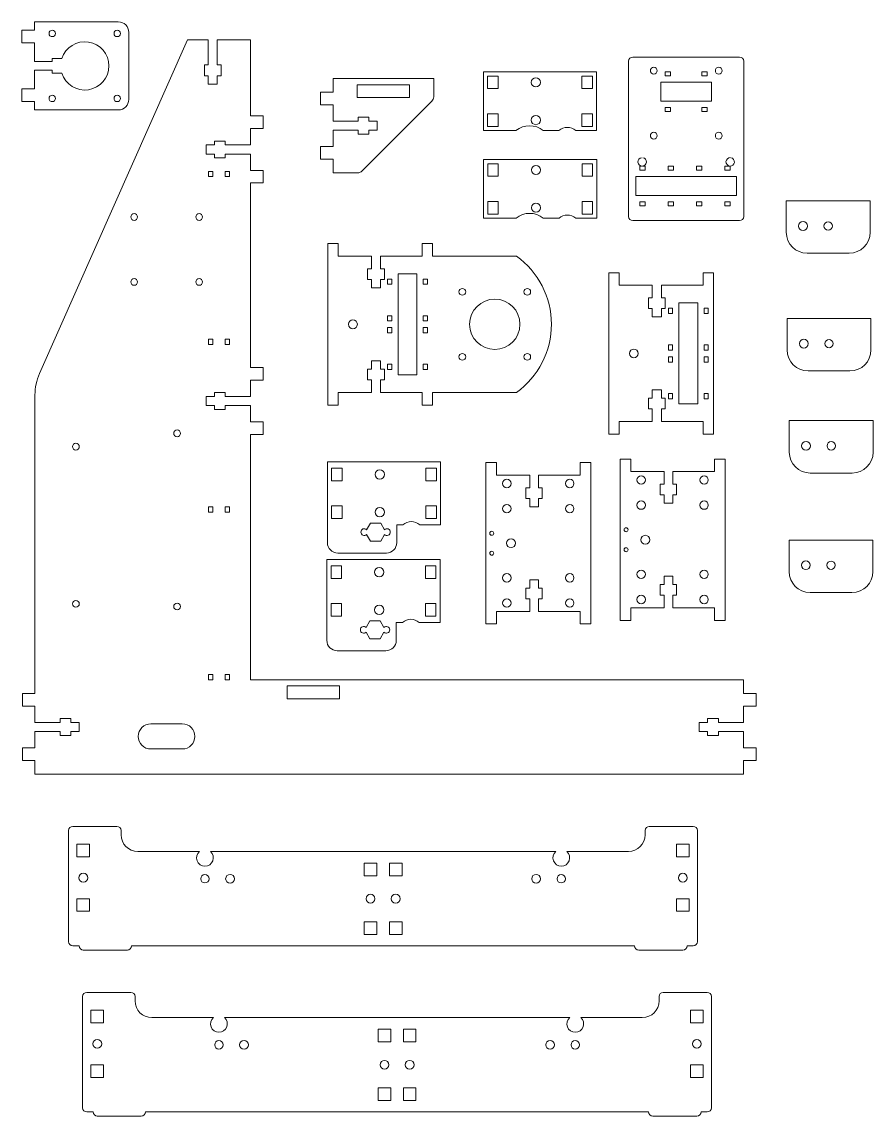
# Model space of a CAD drawing. Header units: millimetres. Extents: x -296 to 113, y -708 to 658.
# Drawn here: x -293 to 113, y -708 to -186 of the extents above; entities that cross this region are included whole.
import ezdxf

# ---------------------------------------------------------------- set-up
doc = ezdxf.new("R2010")
doc.units = ezdxf.units.MM

msp = doc.modelspace()

# ---------------------------------------------------------------- linework, layer by layer
at = {"color": 7, "linetype": 'Continuous', "lineweight": 15}
for p, q in [((-246.95, -185.63), (-286.95, -185.63)), ((-286.95, -185.63), (-286.95, -189.63)), ((-292.95, -195.63), (-292.95, -189.63)), ((-292.95, -189.63), (-286.95, -189.63)), ((-241.95, -222.63), (-241.95, -190.63)), ((-292.95, -195.63), (-286.95, -195.63)), ((-286.95, -195.63), (-286.95, -204.53)), ((-213.91, -194.19), (-284.56, -353.39)), ((-204.01, -194.19), (-213.91, -194.19)), ((-204.01, -194.19), (-204.01, -206.19)), ((-183.91, -194.19), (-199.81, -194.19)), ((-199.81, -206.19), (-199.81, -194.19)), ((-183.91, -194.19), (-183.91, -230.45)), ((-273.9, -203.13), (-278.45, -203.13)), ((-278.45, -203.13), (-278.45, -204.53)), ((49.46, -202.41), (-1.54, -202.41)), ((-278.45, -204.53), (-286.95, -204.53)), ((-278.45, -208.73), (-286.95, -208.73)), ((-286.95, -208.73), (-286.95, -217.63)), ((-278.45, -208.73), (-278.45, -210.13)), ((-205.91, -206.19), (-205.91, -211.29)), ((-204.01, -206.19), (-205.91, -206.19)), ((-197.91, -206.19), (-199.81, -206.19)), ((-197.91, -211.29), (-197.91, -206.19)), ((-3.54, -204.41), (-3.54, -278.41)), ((51.46, -278.41), (51.46, -204.41)), ((-273.9, -210.13), (-278.45, -210.13)), ((-205.91, -211.29), (-204.01, -211.29)), ((-204.01, -211.29), (-204.01, -215.29)), ((-199.81, -215.29), (-199.81, -211.29)), ((-199.81, -211.29), (-197.91, -211.29)), ((-144.49, -212.62), (-144.49, -219.12)), ((-96.49, -212.62), (-144.49, -212.62)), ((-96.49, -221.38), (-96.49, -212.62)), ((-18.77, -209.47), (-72.77, -209.47)), ((-72.77, -209.47), (-72.77, -237.47)), ((-70.77, -211.47), (-70.77, -217.47)), ((-65.77, -211.47), (-70.77, -211.47)), ((-65.77, -217.47), (-65.77, -211.47)), ((-25.77, -211.47), (-25.77, -217.47)), ((-20.77, -211.47), (-25.77, -211.47)), ((-20.77, -217.47), (-20.77, -211.47)), ((-18.77, -237.47), (-18.77, -209.47)), ((16.43, -209.41), (13.93, -209.41)), ((13.93, -209.41), (13.93, -211.41)), ((13.93, -211.41), (16.43, -211.41)), ((16.43, -211.41), (16.43, -209.41)), ((33.98, -209.41), (31.48, -209.41)), ((31.48, -209.41), (31.48, -211.41)), ((31.48, -211.41), (33.98, -211.41)), ((33.98, -211.41), (33.98, -209.41)), ((-292.95, -217.63), (-286.95, -217.63)), ((-292.95, -223.63), (-292.95, -217.63)), ((-204.01, -215.29), (-199.81, -215.29)), ((-150.49, -219.12), (-144.49, -219.12)), ((-150.49, -225.12), (-150.49, -219.12)), ((-107.96, -215.6), (-133.01, -215.6)), ((-133.01, -215.6), (-133.01, -221.65)), ((-107.96, -221.65), (-107.96, -215.6)), ((-70.77, -217.47), (-65.77, -217.47)), ((-25.77, -217.47), (-20.77, -217.47)), ((11.93, -214.41), (11.93, -223.41)), ((35.98, -214.41), (11.93, -214.41)), ((35.98, -223.41), (35.98, -214.41)), ((-292.95, -223.63), (-286.95, -223.63)), ((-286.95, -223.63), (-286.95, -227.63)), ((-133.01, -221.65), (-107.96, -221.65)), ((-130.61, -256.75), (-97.37, -223.5)), ((11.93, -223.41), (35.98, -223.41)), ((-286.95, -227.63), (-246.95, -227.63)), ((-150.49, -225.12), (-144.49, -225.12)), ((-144.49, -225.12), (-144.49, -232.92)), ((-70.77, -229.47), (-70.77, -235.47)), ((-65.77, -229.47), (-70.77, -229.47)), ((-65.77, -235.47), (-65.77, -229.47)), ((-25.77, -229.47), (-25.77, -235.47)), ((-20.77, -229.47), (-25.77, -229.47)), ((-20.77, -235.47), (-20.77, -229.47)), ((16.43, -226.41), (13.93, -226.41)), ((13.93, -226.41), (13.93, -228.41)), ((13.93, -228.41), (16.43, -228.41)), ((16.43, -228.41), (16.43, -226.41)), ((33.98, -226.41), (31.48, -226.41)), ((31.48, -226.41), (31.48, -228.41)), ((31.48, -228.41), (33.98, -228.41)), ((33.98, -228.41), (33.98, -226.41)), ((-177.91, -230.45), (-183.91, -230.45)), ((-177.91, -230.45), (-177.91, -236.45)), ((-132.49, -232.92), (-144.49, -232.92)), ((-127.39, -231.12), (-132.49, -231.12)), ((-132.49, -231.12), (-132.49, -232.92)), ((-127.39, -232.92), (-127.39, -231.12)), ((-123.39, -232.92), (-127.39, -232.92)), ((-123.39, -237.32), (-123.39, -232.92)), ((-177.91, -236.45), (-183.91, -236.45)), ((-183.91, -236.45), (-183.91, -244.25)), ((-144.49, -237.32), (-144.49, -245.12)), ((-144.49, -237.32), (-132.49, -237.32)), ((-132.49, -237.32), (-132.49, -239.12)), ((-132.49, -239.12), (-127.39, -239.12)), ((-127.39, -237.32), (-123.39, -237.32)), ((-127.39, -239.12), (-127.39, -237.32)), ((-72.77, -237.47), (-57.27, -237.47)), ((-70.77, -235.47), (-65.77, -235.47)), ((-44.27, -237.47), (-36.77, -237.47)), ((-28.77, -237.47), (-18.77, -237.47)), ((-25.77, -235.47), (-20.77, -235.47)), ((-201.01, -244.25), (-205.01, -244.25)), ((-205.01, -244.25), (-205.01, -248.65)), ((-195.91, -242.45), (-201.01, -242.45)), ((-201.01, -242.45), (-201.01, -244.25)), ((-195.91, -244.25), (-195.91, -242.45)), ((-183.91, -244.25), (-195.91, -244.25)), ((-150.49, -251.12), (-150.49, -245.12)), ((-150.49, -245.12), (-144.49, -245.12)), ((-205.01, -248.65), (-201.01, -248.65)), ((-201.01, -248.65), (-201.01, -250.45)), ((-201.01, -250.45), (-195.91, -250.45)), ((-195.91, -248.65), (-183.91, -248.65)), ((-195.91, -250.45), (-195.91, -248.65)), ((-183.91, -248.65), (-183.91, -256.45)), ((-150.49, -251.12), (-144.49, -251.12)), ((-144.49, -251.12), (-144.49, -257.62)), ((-18.71, -251.27), (-72.71, -251.27)), ((-72.71, -251.27), (-72.71, -279.27)), ((-70.71, -253.27), (-70.71, -259.27)), ((-65.71, -253.27), (-70.71, -253.27)), ((-65.71, -259.27), (-65.71, -253.27)), ((-20.71, -253.27), (-25.71, -253.27)), ((-25.71, -253.27), (-25.71, -259.27)), ((-20.71, -259.27), (-20.71, -253.27)), ((-18.71, -279.27), (-18.71, -251.27)), ((2.64, -254.41), (1.91, -254.41)), ((1.91, -254.41), (1.91, -256.41)), ((4.41, -254.41), (3.27, -254.41)), ((4.41, -256.41), (4.41, -254.41)), ((15.41, -254.41), (15.41, -256.41)), ((17.91, -254.41), (15.41, -254.41)), ((17.91, -256.41), (17.91, -254.41)), ((31.41, -254.41), (28.91, -254.41)), ((28.91, -254.41), (28.91, -256.41)), ((31.41, -256.41), (31.41, -254.41)), ((44.64, -254.41), (42.41, -254.41)), ((42.41, -254.41), (42.41, -256.41)), ((44.91, -256.41), (44.91, -254.44)), ((-203.91, -256.94), (-203.91, -259.44)), ((-201.91, -256.94), (-203.91, -256.94)), ((-203.91, -259.44), (-201.91, -259.44)), ((-201.91, -259.44), (-201.91, -256.94)), ((-193.91, -256.94), (-195.91, -256.94)), ((-195.91, -256.94), (-195.91, -259.44)), ((-195.91, -259.44), (-193.91, -259.44)), ((-193.91, -259.44), (-193.91, -256.94)), ((-177.91, -256.45), (-183.91, -256.45)), ((-177.91, -256.45), (-177.91, -262.45)), ((-144.49, -257.62), (-132.73, -257.62)), ((-70.71, -259.27), (-65.71, -259.27)), ((-25.71, -259.27), (-20.71, -259.27)), ((48.01, -259.41), (-0.09, -259.41)), ((-0.09, -259.41), (-0.09, -268.41)), ((1.91, -256.41), (4.41, -256.41)), ((15.41, -256.41), (17.91, -256.41)), ((28.91, -256.41), (31.41, -256.41)), ((42.41, -256.41), (44.91, -256.41)), ((48.01, -268.41), (48.01, -259.41)), ((-177.91, -262.45), (-183.91, -262.45)), ((-183.91, -262.45), (-183.91, -350.45)), ((-70.71, -271.27), (-70.71, -277.27)), ((-65.71, -271.27), (-70.71, -271.27)), ((-65.71, -277.27), (-65.71, -271.27)), ((-20.71, -271.27), (-25.71, -271.27)), ((-25.71, -271.27), (-25.71, -277.27)), ((-20.71, -277.27), (-20.71, -271.27)), ((-0.09, -268.41), (48.01, -268.41)), ((111.69, -271), (71.69, -271)), ((71.69, -271), (71.69, -286)), ((111.69, -286), (111.69, -271)), ((4.41, -271.41), (1.91, -271.41)), ((1.91, -271.41), (1.91, -273.41)), ((1.91, -273.41), (4.41, -273.41)), ((4.41, -273.41), (4.41, -271.41)), ((15.41, -271.41), (15.41, -273.41)), ((17.91, -271.41), (15.41, -271.41)), ((15.41, -273.41), (17.91, -273.41)), ((17.91, -273.41), (17.91, -271.41)), ((31.41, -271.41), (28.91, -271.41)), ((28.91, -271.41), (28.91, -273.41)), ((28.91, -273.41), (31.41, -273.41)), ((31.41, -273.41), (31.41, -271.41)), ((44.91, -271.41), (42.41, -271.41)), ((42.41, -271.41), (42.41, -273.41)), ((42.41, -273.41), (44.91, -273.41)), ((44.91, -273.41), (44.91, -271.41)), ((-72.71, -279.27), (-57.21, -279.27)), ((-70.71, -277.27), (-65.71, -277.27)), ((-44.21, -279.27), (-36.71, -279.27)), ((-28.71, -279.27), (-18.71, -279.27)), ((-25.71, -277.27), (-20.71, -277.27)), ((-1.54, -280.41), (49.46, -280.41)), ((-147.02, -291.37), (-147.02, -368.37)), ((-147.02, -291.37), (-142.02, -291.37)), ((-142.02, -291.37), (-142.02, -297.37)), ((-102.02, -291.37), (-102.02, -297.37)), ((-102.02, -291.37), (-97.02, -291.37)), ((-97.02, -297.37), (-97.02, -291.37)), ((-126.12, -297.37), (-142.02, -297.37)), ((-126.12, -297.37), (-126.12, -303.37)), ((-121.92, -303.37), (-121.92, -297.37)), ((-102.02, -297.37), (-121.92, -297.37)), ((-97.02, -297.37), (-57.02, -297.37)), ((81.69, -296), (101.69, -296)), ((-126.12, -303.37), (-128.02, -303.37)), ((-128.02, -303.37), (-128.02, -308.47)), ((-120.02, -303.37), (-121.92, -303.37)), ((-120.02, -308.47), (-120.02, -303.37)), ((-104.52, -305.77), (-113.52, -305.77)), ((-113.52, -305.77), (-113.52, -353.97)), ((-104.52, -353.97), (-104.52, -305.77)), ((-13.02, -305.27), (-13.02, -382.27)), ((-13.02, -305.27), (-8.02, -305.27)), ((-8.02, -305.27), (-8.02, -311.27)), ((31.98, -305.27), (36.98, -305.27)), ((31.98, -305.27), (31.98, -311.27)), ((36.98, -382.27), (36.98, -305.27)), ((-128.02, -308.47), (-126.12, -308.47)), ((-126.12, -308.47), (-126.12, -312.47)), ((-126.12, -312.47), (-121.92, -312.47)), ((-121.92, -312.47), (-121.92, -308.47)), ((-121.92, -308.47), (-120.02, -308.47)), ((-116.52, -308.27), (-118.52, -308.27)), ((-118.52, -308.27), (-118.52, -310.77)), ((-118.52, -310.77), (-116.52, -310.77)), ((-116.52, -310.77), (-116.52, -308.27)), ((-99.52, -308.27), (-101.52, -308.27)), ((-101.52, -308.27), (-101.52, -310.77)), ((-101.52, -310.77), (-99.52, -310.77)), ((-99.52, -310.77), (-99.52, -308.27)), ((7.78, -311.27), (-8.02, -311.27)), ((7.78, -311.27), (7.78, -317.27)), ((12.18, -317.27), (12.18, -311.27)), ((31.98, -311.27), (12.18, -311.27)), ((5.98, -317.27), (5.98, -322.37)), ((7.78, -317.27), (5.98, -317.27)), ((13.98, -317.27), (12.18, -317.27)), ((13.98, -322.37), (13.98, -317.27)), ((5.98, -322.37), (7.78, -322.37)), ((7.78, -322.37), (7.78, -326.37)), ((12.18, -326.37), (12.18, -322.37)), ((12.18, -322.37), (13.98, -322.37)), ((15.48, -322.17), (15.48, -324.67)), ((17.48, -322.17), (15.48, -322.17)), ((17.48, -324.67), (17.48, -322.17)), ((29.48, -319.67), (20.48, -319.67)), ((20.48, -319.67), (20.48, -367.87)), ((29.48, -367.87), (29.48, -319.67)), ((32.48, -322.17), (32.48, -324.67)), ((34.48, -322.17), (32.48, -322.17)), ((34.48, -324.67), (34.48, -322.17)), ((-116.52, -325.77), (-118.52, -325.77)), ((-118.52, -325.77), (-118.52, -328.27)), ((-118.52, -328.27), (-116.52, -328.27)), ((-116.52, -328.27), (-116.52, -325.77)), ((-99.52, -325.77), (-101.52, -325.77)), ((-101.52, -325.77), (-101.52, -328.27)), ((-101.52, -328.27), (-99.52, -328.27)), ((-99.52, -328.27), (-99.52, -325.77)), ((7.78, -326.37), (12.18, -326.37)), ((15.48, -324.67), (17.48, -324.67)), ((32.48, -324.67), (34.48, -324.67)), ((72.09, -327.11), (72.09, -342.11)), ((112.09, -327.11), (72.09, -327.11)), ((112.09, -342.11), (112.09, -327.11)), ((-116.52, -331.47), (-118.52, -331.47)), ((-118.52, -331.47), (-118.52, -333.97)), ((-118.52, -333.97), (-116.52, -333.97)), ((-116.52, -333.97), (-116.52, -331.47)), ((-99.52, -331.47), (-101.52, -331.47)), ((-101.52, -331.47), (-101.52, -333.97)), ((-101.52, -333.97), (-99.52, -333.97)), ((-99.52, -333.97), (-99.52, -331.47)), ((-203.91, -336.94), (-203.91, -339.44)), ((-201.91, -336.94), (-203.91, -336.94)), ((-201.91, -339.44), (-201.91, -336.94)), ((-193.91, -336.94), (-195.91, -336.94)), ((-195.91, -336.94), (-195.91, -339.44)), ((-193.91, -339.44), (-193.91, -336.94)), ((-203.91, -339.44), (-201.91, -339.44)), ((-195.91, -339.44), (-193.91, -339.44)), ((15.48, -339.67), (15.48, -342.17)), ((17.48, -339.67), (15.48, -339.67)), ((15.48, -342.17), (17.48, -342.17)), ((17.48, -342.17), (17.48, -339.67)), ((32.48, -339.67), (32.48, -342.17)), ((34.48, -339.67), (32.48, -339.67)), ((32.48, -342.17), (34.48, -342.17)), ((34.48, -342.17), (34.48, -339.67)), ((-121.92, -347.27), (-126.12, -347.27)), ((-126.12, -347.27), (-126.12, -351.27)), ((-121.92, -351.27), (-121.92, -347.27)), ((-116.52, -348.97), (-118.52, -348.97)), ((-118.52, -348.97), (-118.52, -351.47)), ((-116.52, -351.47), (-116.52, -348.97)), ((-99.52, -348.97), (-101.52, -348.97)), ((-101.52, -348.97), (-101.52, -351.47)), ((-99.52, -351.47), (-99.52, -348.97)), ((15.48, -345.37), (15.48, -347.87)), ((17.48, -345.37), (15.48, -345.37)), ((15.48, -347.87), (17.48, -347.87)), ((17.48, -347.87), (17.48, -345.37)), ((32.48, -345.37), (32.48, -347.87)), ((34.48, -345.37), (32.48, -345.37)), ((32.48, -347.87), (34.48, -347.87)), ((34.48, -347.87), (34.48, -345.37)), ((-177.91, -350.45), (-183.91, -350.45)), ((-177.91, -350.45), (-177.91, -356.45)), ((-126.12, -351.27), (-128.02, -351.27)), ((-128.02, -351.27), (-128.02, -356.37)), ((-120.02, -351.27), (-121.92, -351.27)), ((-120.02, -356.37), (-120.02, -351.27)), ((-118.52, -351.47), (-116.52, -351.47)), ((-113.52, -353.97), (-104.52, -353.97)), ((-101.52, -351.47), (-99.52, -351.47)), ((82.09, -352.11), (102.09, -352.11)), ((-177.91, -356.45), (-183.91, -356.45)), ((-183.91, -356.45), (-183.91, -364.25)), ((-128.02, -356.37), (-126.12, -356.37)), ((-126.12, -356.37), (-126.12, -362.37)), ((-121.92, -362.37), (-121.92, -356.37)), ((-121.92, -356.37), (-120.02, -356.37)), ((-286.71, -505.94), (-286.71, -363.53)), ((-201.01, -364.25), (-205.01, -364.25)), ((-205.01, -364.25), (-205.01, -368.65)), ((-195.91, -362.45), (-201.01, -362.45)), ((-201.01, -362.45), (-201.01, -364.25)), ((-195.91, -364.25), (-195.91, -362.45)), ((-183.91, -364.25), (-195.91, -364.25)), ((-142.02, -362.37), (-126.12, -362.37)), ((-142.02, -368.37), (-142.02, -362.37)), ((-121.92, -362.37), (-102.02, -362.37)), ((-102.02, -368.37), (-102.02, -362.37)), ((-57.02, -362.37), (-97.02, -362.37)), ((-97.02, -368.37), (-97.02, -362.37)), ((5.98, -365.17), (5.98, -370.27)), ((7.78, -365.17), (5.98, -365.17)), ((12.18, -361.17), (7.78, -361.17)), ((7.78, -361.17), (7.78, -365.17)), ((12.18, -365.17), (12.18, -361.17)), ((13.98, -365.17), (12.18, -365.17)), ((13.98, -370.27), (13.98, -365.17)), ((15.48, -362.87), (15.48, -365.37)), ((17.48, -362.87), (15.48, -362.87)), ((17.48, -365.37), (17.48, -362.87)), ((32.48, -362.87), (32.48, -365.37)), ((34.48, -362.87), (32.48, -362.87)), ((34.48, -365.37), (34.48, -362.87)), ((-205.01, -368.65), (-201.01, -368.65)), ((-201.01, -368.65), (-201.01, -370.45)), ((-201.01, -370.45), (-195.91, -370.45)), ((-195.91, -368.65), (-183.91, -368.65)), ((-195.91, -370.45), (-195.91, -368.65)), ((-183.91, -368.65), (-183.91, -376.45)), ((-147.02, -368.37), (-142.02, -368.37)), ((-102.02, -368.37), (-97.02, -368.37)), ((5.98, -370.27), (7.78, -370.27)), ((7.78, -370.27), (7.78, -376.27)), ((12.18, -376.27), (12.18, -370.27)), ((12.18, -370.27), (13.98, -370.27)), ((15.48, -365.37), (17.48, -365.37)), ((20.48, -367.87), (29.48, -367.87)), ((32.48, -365.37), (34.48, -365.37)), ((-177.91, -376.45), (-183.91, -376.45)), ((-177.91, -376.45), (-177.91, -382.45)), ((-8.02, -376.27), (7.78, -376.27)), ((-8.02, -382.27), (-8.02, -376.27)), ((12.18, -376.27), (31.98, -376.27)), ((31.98, -382.27), (31.98, -376.27)), ((73.13, -375.84), (73.13, -390.84)), ((113.13, -375.84), (73.13, -375.84)), ((113.13, -390.84), (113.13, -375.84)), ((-177.91, -382.45), (-183.91, -382.45)), ((-183.91, -382.45), (-183.91, -499.44)), ((-13.02, -382.27), (-8.02, -382.27)), ((31.98, -382.27), (36.98, -382.27)), ((-147.23, -395.49), (-147.23, -433.99)), ((-93.23, -395.49), (-147.23, -395.49)), ((-93.23, -425.49), (-93.23, -395.49)), ((-71.6, -395.81), (-71.6, -472.81)), ((-71.6, -395.81), (-66.6, -395.81)), ((-66.6, -395.81), (-66.6, -401.81)), ((-26.6, -395.81), (-26.6, -401.81)), ((-26.6, -395.81), (-21.6, -395.81)), ((-21.6, -472.81), (-21.6, -395.81)), ((-7.52, -394.13), (-7.52, -471.13)), ((-7.52, -394.13), (-2.52, -394.13)), ((-2.52, -394.13), (-2.52, -400.13)), ((37.48, -394.13), (37.48, -400.13)), ((37.48, -394.13), (42.48, -394.13)), ((42.48, -471.13), (42.48, -394.13)), ((-145.23, -398.49), (-145.23, -404.49)), ((-140.23, -398.49), (-145.23, -398.49)), ((-140.23, -404.49), (-140.23, -398.49)), ((-100.23, -398.49), (-100.23, -404.49)), ((-95.23, -398.49), (-100.23, -398.49)), ((-95.23, -404.49), (-95.23, -398.49)), ((-50.7, -401.81), (-66.6, -401.81)), ((-50.7, -401.81), (-50.7, -407.81)), ((-46.5, -407.81), (-46.5, -401.81)), ((-26.6, -401.81), (-46.5, -401.81)), ((13.38, -400.13), (-2.52, -400.13)), ((13.38, -400.13), (13.38, -406.13)), ((17.58, -406.13), (17.58, -400.13)), ((37.48, -400.13), (17.58, -400.13)), ((83.13, -400.84), (103.13, -400.84)), ((-145.23, -404.49), (-140.23, -404.49)), ((-100.23, -404.49), (-95.23, -404.49)), ((13.38, -406.13), (11.58, -406.13)), ((11.58, -406.13), (11.58, -411.23)), ((19.38, -406.13), (17.58, -406.13)), ((19.38, -411.23), (19.38, -406.13)), ((-52.5, -407.81), (-52.5, -412.91)), ((-50.7, -407.81), (-52.5, -407.81)), ((-44.7, -407.81), (-46.5, -407.81)), ((-44.7, -412.91), (-44.7, -407.81)), ((11.58, -411.23), (13.38, -411.23)), ((13.38, -411.23), (13.38, -415.23)), ((17.58, -415.23), (17.58, -411.23)), ((17.58, -411.23), (19.38, -411.23)), ((-203.91, -416.94), (-203.91, -419.44)), ((-201.91, -416.94), (-203.91, -416.94)), ((-201.91, -419.44), (-201.91, -416.94)), ((-193.91, -416.94), (-195.91, -416.94)), ((-195.91, -416.94), (-195.91, -419.44)), ((-193.91, -419.44), (-193.91, -416.94)), ((-140.23, -416.49), (-145.23, -416.49)), ((-145.23, -416.49), (-145.23, -422.49)), ((-140.23, -422.49), (-140.23, -416.49)), ((-100.23, -416.49), (-100.23, -422.49)), ((-95.23, -416.49), (-100.23, -416.49)), ((-95.23, -422.49), (-95.23, -416.49)), ((-52.5, -412.91), (-50.7, -412.91)), ((-50.7, -412.91), (-50.7, -416.91)), ((-50.7, -416.91), (-46.5, -416.91)), ((-46.5, -416.91), (-46.5, -412.91)), ((-46.5, -412.91), (-44.7, -412.91)), ((13.38, -415.23), (17.58, -415.23)), ((-203.91, -419.44), (-201.91, -419.44)), ((-195.91, -419.44), (-193.91, -419.44)), ((-145.23, -422.49), (-140.23, -422.49)), ((-100.23, -422.49), (-95.23, -422.49)), ((-126.68, -424.74), (-128.48, -427.86)), ((-121.77, -424.74), (-126.68, -424.74)), ((-119.97, -427.86), (-121.77, -424.74)), ((-114.09, -425.49), (-114.09, -433.99)), ((-114.09, -425.49), (-111.15, -425.49)), ((-103.15, -425.49), (-93.23, -425.49)), ((-128.48, -430.12), (-126.68, -433.24)), ((-121.77, -433.24), (-119.97, -430.12)), ((73.04, -432.79), (73.04, -447.79)), ((113.04, -432.79), (73.04, -432.79)), ((113.04, -447.79), (113.04, -432.79)), ((-126.68, -433.24), (-121.77, -433.24)), ((-147.48, -442.1), (-147.48, -480.6)), ((-93.48, -442.1), (-147.48, -442.1)), ((-142.23, -438.99), (-119.09, -438.99)), ((-93.48, -472.1), (-93.48, -442.1)), ((-140.48, -445.1), (-145.48, -445.1)), ((-145.48, -445.1), (-145.48, -451.1)), ((-140.48, -451.1), (-140.48, -445.1)), ((-100.48, -445.1), (-100.48, -451.1)), ((-95.48, -445.1), (-100.48, -445.1)), ((-95.48, -451.1), (-95.48, -445.1)), ((-145.48, -451.1), (-140.48, -451.1)), ((-100.48, -451.1), (-95.48, -451.1)), ((-50.7, -451.71), (-50.7, -455.71)), ((-46.5, -451.71), (-50.7, -451.71)), ((-46.5, -455.71), (-46.5, -451.71)), ((13.38, -454.03), (11.58, -454.03)), ((11.58, -454.03), (11.58, -459.13)), ((13.38, -450.03), (13.38, -454.03)), ((17.58, -450.03), (13.38, -450.03)), ((17.58, -454.03), (17.58, -450.03)), ((19.38, -454.03), (17.58, -454.03)), ((19.38, -459.13), (19.38, -454.03)), ((-52.5, -455.71), (-52.5, -460.81)), ((-50.7, -455.71), (-52.5, -455.71)), ((-44.7, -455.71), (-46.5, -455.71)), ((-44.7, -460.81), (-44.7, -455.71)), ((11.58, -459.13), (13.38, -459.13)), ((13.38, -459.13), (13.38, -465.13)), ((17.58, -465.13), (17.58, -459.13)), ((17.58, -459.13), (19.38, -459.13)), ((83.04, -457.79), (103.04, -457.79)), ((-140.48, -463.1), (-145.48, -463.1)), ((-145.48, -463.1), (-145.48, -469.1)), ((-140.48, -469.1), (-140.48, -463.1)), ((-100.48, -463.1), (-100.48, -469.1)), ((-95.48, -463.1), (-100.48, -463.1)), ((-95.48, -469.1), (-95.48, -463.1)), ((-52.5, -460.81), (-50.7, -460.81)), ((-50.7, -460.81), (-50.7, -466.81)), ((-46.5, -466.81), (-46.5, -460.81)), ((-46.5, -460.81), (-44.7, -460.81)), ((-145.48, -469.1), (-140.48, -469.1)), ((-100.48, -469.1), (-95.48, -469.1)), ((-66.6, -472.81), (-66.6, -466.81)), ((-66.6, -466.81), (-50.7, -466.81)), ((-46.5, -466.81), (-26.6, -466.81)), ((-26.6, -472.81), (-26.6, -466.81)), ((-2.52, -471.13), (-2.52, -465.13)), ((-2.52, -465.13), (13.38, -465.13)), ((17.58, -465.13), (37.48, -465.13)), ((37.48, -471.13), (37.48, -465.13)), ((-126.93, -471.35), (-128.73, -474.48)), ((-122.02, -471.35), (-126.93, -471.35)), ((-120.22, -474.48), (-122.02, -471.35)), ((-114.34, -472.1), (-111.4, -472.1)), ((-114.34, -472.1), (-114.34, -480.6)), ((-103.4, -472.1), (-93.48, -472.1)), ((-71.6, -472.81), (-66.6, -472.81)), ((-26.6, -472.81), (-21.6, -472.81)), ((-7.52, -471.13), (-2.52, -471.13)), ((37.48, -471.13), (42.48, -471.13)), ((-128.73, -476.73), (-126.93, -479.85)), ((-126.93, -479.85), (-122.02, -479.85)), ((-122.02, -479.85), (-120.22, -476.73)), ((-142.48, -485.6), (-119.34, -485.6)), ((-203.91, -496.94), (-203.91, -499.44)), ((-201.91, -496.94), (-203.91, -496.94)), ((-203.91, -499.44), (-201.91, -499.44)), ((-201.91, -499.44), (-201.91, -496.94)), ((-195.91, -496.94), (-195.91, -499.44)), ((-193.91, -496.94), (-195.91, -496.94)), ((-195.91, -499.44), (-193.91, -499.44)), ((-193.91, -499.44), (-193.91, -496.94)), ((51.29, -499.44), (-183.91, -499.44)), ((51.29, -499.44), (51.29, -505.94)), ((-292.71, -505.94), (-292.71, -511.94)), ((-292.71, -505.94), (-286.71, -505.94)), ((-141.38, -502.31), (-166.43, -502.31)), ((-166.43, -502.31), (-166.43, -508.56)), ((-141.38, -508.56), (-141.38, -502.31)), ((57.29, -505.94), (51.29, -505.94)), ((57.29, -505.94), (57.29, -511.94)), ((-166.43, -508.56), (-141.38, -508.56)), ((-292.71, -511.94), (-286.71, -511.94)), ((-286.71, -519.84), (-286.71, -511.94)), ((57.29, -511.94), (51.29, -511.94)), ((51.29, -511.94), (51.29, -519.84)), ((-286.71, -519.84), (-274.71, -519.84)), ((-274.71, -517.94), (-269.61, -517.94)), ((-274.71, -519.84), (-274.71, -517.94)), ((-269.61, -517.94), (-269.61, -519.84)), ((-269.61, -519.84), (-265.61, -519.84)), ((-265.61, -519.84), (-265.61, -524.04)), ((-216.41, -520.44), (-231.41, -520.44)), ((34.19, -519.84), (30.19, -519.84)), ((30.19, -519.84), (30.19, -524.04)), ((39.29, -517.94), (34.19, -517.94)), ((34.19, -517.94), (34.19, -519.84)), ((39.29, -519.84), (39.29, -517.94)), ((51.29, -519.84), (39.29, -519.84)), ((-286.71, -531.94), (-286.71, -524.04)), ((-274.71, -524.04), (-286.71, -524.04)), ((-274.71, -525.94), (-274.71, -524.04)), ((-269.61, -525.94), (-274.71, -525.94)), ((-269.61, -524.04), (-269.61, -525.94)), ((-265.61, -524.04), (-269.61, -524.04)), ((30.19, -524.04), (34.19, -524.04)), ((34.19, -524.04), (34.19, -525.94)), ((34.19, -525.94), (39.29, -525.94)), ((39.29, -525.94), (39.29, -524.04)), ((39.29, -524.04), (51.29, -524.04)), ((51.29, -524.04), (51.29, -531.94)), ((-292.71, -531.94), (-292.71, -537.94)), ((-292.71, -531.94), (-286.71, -531.94)), ((57.29, -531.94), (51.29, -531.94)), ((57.29, -531.94), (57.29, -537.94)), ((-231.41, -532.44), (-216.41, -532.44)), ((-292.71, -537.94), (-286.71, -537.94)), ((-286.71, -544.44), (-286.71, -537.94)), ((57.29, -537.94), (51.29, -537.94)), ((51.29, -537.94), (51.29, -544.44)), ((-286.71, -544.44), (51.29, -544.44)), ((-270.64, -571.34), (-270.64, -624.34)), ((-247.64, -569.34), (-268.64, -569.34)), ((-245.64, -573.34), (-245.64, -571.34)), ((4.36, -571.34), (4.36, -573.34)), ((27.36, -569.34), (6.36, -569.34)), ((29.36, -624.34), (29.36, -571.34)), ((-260.64, -577.83), (-266.66, -577.83)), ((-266.66, -577.83), (-266.66, -583.85)), ((-260.64, -583.85), (-260.64, -577.83)), ((19.36, -577.83), (19.36, -583.85)), ((25.38, -577.83), (19.36, -577.83)), ((25.38, -583.85), (25.38, -577.83)), ((-266.66, -583.85), (-260.64, -583.85)), ((-208.28, -581.34), (-237.64, -581.34)), ((-38.28, -581.34), (-202.99, -581.34)), ((-3.64, -581.34), (-32.99, -581.34)), ((19.36, -583.85), (25.38, -583.85)), ((-129.67, -586.83), (-129.67, -592.86)), ((-123.64, -586.83), (-129.67, -586.83)), ((-123.64, -592.86), (-123.64, -586.83)), ((-111.61, -586.83), (-117.64, -586.83)), ((-117.64, -586.83), (-117.64, -592.86)), ((-111.61, -592.86), (-111.61, -586.83)), ((-129.67, -592.86), (-123.64, -592.86)), ((-117.64, -592.86), (-111.61, -592.86)), ((-260.64, -603.83), (-266.66, -603.83)), ((-266.66, -603.83), (-266.66, -609.85)), ((-260.64, -609.85), (-260.64, -603.83)), ((19.36, -603.83), (19.36, -609.85)), ((25.38, -603.83), (19.36, -603.83)), ((25.38, -609.85), (25.38, -603.83)), ((-266.66, -609.85), (-260.64, -609.85)), ((19.36, -609.85), (25.38, -609.85)), ((-129.67, -614.83), (-129.67, -620.86)), ((-123.64, -614.83), (-129.67, -614.83)), ((-123.64, -620.86), (-123.64, -614.83)), ((-111.61, -614.83), (-117.64, -614.83)), ((-117.64, -614.83), (-117.64, -620.86)), ((-111.61, -620.86), (-111.61, -614.83)), ((-129.67, -620.86), (-123.64, -620.86)), ((-117.64, -620.86), (-111.61, -620.86)), ((-268.64, -626.34), (-265.64, -626.34)), ((-242.64, -628.34), (-263.64, -628.34)), ((-240.64, -626.34), (-0.64, -626.34)), ((22.36, -628.34), (1.36, -628.34)), ((24.36, -626.34), (27.36, -626.34)), ((-263.97, -650.55), (-263.97, -703.55)), ((-240.97, -648.55), (-261.97, -648.55)), ((-238.97, -652.55), (-238.97, -650.55)), ((11.03, -650.55), (11.03, -652.55)), ((34.03, -648.55), (13.03, -648.55)), ((36.03, -703.55), (36.03, -650.55)), ((-253.97, -657.04), (-259.99, -657.04)), ((-259.99, -657.04), (-259.99, -663.06)), ((-253.97, -663.06), (-253.97, -657.04)), ((26.03, -657.04), (26.03, -663.06)), ((32.05, -657.04), (26.03, -657.04)), ((32.05, -663.06), (32.05, -657.04)), ((-201.61, -660.55), (-230.97, -660.55)), ((-31.61, -660.55), (-196.32, -660.55)), ((3.03, -660.55), (-26.32, -660.55)), ((-259.99, -663.06), (-253.97, -663.06)), ((-123, -666.03), (-123, -672.06)), ((-116.97, -666.03), (-123, -666.03)), ((-116.97, -672.06), (-116.97, -666.03)), ((-104.94, -666.03), (-110.97, -666.03)), ((-110.97, -666.03), (-110.97, -672.06)), ((-104.94, -672.06), (-104.94, -666.03)), ((26.03, -663.06), (32.05, -663.06)), ((-123, -672.06), (-116.97, -672.06)), ((-110.97, -672.06), (-104.94, -672.06)), ((-253.97, -683.04), (-259.99, -683.04)), ((-259.99, -683.04), (-259.99, -689.06)), ((-253.97, -689.06), (-253.97, -683.04)), ((26.03, -683.04), (26.03, -689.06)), ((32.05, -683.04), (26.03, -683.04)), ((32.05, -689.06), (32.05, -683.04)), ((-259.99, -689.06), (-253.97, -689.06)), ((-123, -694.03), (-123, -700.06)), ((-116.97, -694.03), (-123, -694.03)), ((-116.97, -700.06), (-116.97, -694.03)), ((-104.94, -694.03), (-110.97, -694.03)), ((-110.97, -694.03), (-110.97, -700.06)), ((-104.94, -700.06), (-104.94, -694.03)), ((26.03, -689.06), (32.05, -689.06)), ((-123, -700.06), (-116.97, -700.06)), ((-110.97, -700.06), (-104.94, -700.06)), ((-261.97, -705.55), (-258.97, -705.55)), ((-235.97, -707.55), (-256.97, -707.55)), ((-233.97, -705.55), (6.03, -705.55)), ((29.03, -707.55), (8.03, -707.55)), ((31.03, -705.55), (34.03, -705.55))]:
    msp.add_line(p, q, dxfattribs=at)
for centre, radius in [((-278.45, -191.13), 1.55), ((-247.45, -191.13), 1.55), ((8.46, -208.91), 1.6), ((39.46, -208.91), 1.6), ((-47.77, -214.47), 2.2), ((-278.45, -222.13), 1.55), ((-247.45, -222.13), 1.55), ((-47.77, -232.47), 2.2), ((8.46, -239.91), 1.6), ((39.46, -239.91), 1.6), ((-47.71, -256.27), 2.2), ((-47.71, -274.27), 2.2), ((-239.41, -278.69), 1.6), ((-208.41, -278.69), 1.6), ((79.69, -283), 2.1), ((91.69, -283), 2), ((-239.41, -309.69), 1.6), ((-208.41, -309.69), 1.6), ((-82.84, -314.37), 1.6), ((-51.84, -314.37), 1.6), ((-67.34, -329.87), 12), ((-135.02, -329.87), 2.1), ((80.09, -339.11), 2.1), ((92.09, -339.11), 2), ((-82.84, -345.37), 1.6), ((-51.84, -345.37), 1.6), ((-1.02, -343.77), 2.1), ((-218.91, -381.89), 1.6), ((81.13, -387.84), 2.1), ((93.13, -387.84), 2), ((-267.17, -388.24), 1.6), ((-122.23, -401.49), 2.2), ((-61.6, -405.81), 2), ((-31.6, -405.81), 2), ((2.48, -404.13), 2), ((32.48, -404.13), 2), ((-122.23, -419.49), 2.2), ((-61.6, -417.81), 2), ((-31.6, -417.81), 2), ((2.48, -416.13), 2), ((32.48, -416.13), 2), ((-4.72, -427.88), 0.95), ((-68.8, -429.56), 0.95), ((-59.6, -434.31), 2.1), ((4.48, -432.63), 2.1), ((-68.8, -439.06), 0.95), ((-4.72, -437.38), 0.95), ((81.04, -444.79), 2.1), ((93.04, -444.79), 2), ((-122.48, -448.1), 2.2), ((-61.6, -450.81), 2), ((-31.6, -450.81), 2), ((2.48, -449.13), 2), ((32.48, -449.13), 2), ((2.48, -461.13), 2), ((32.48, -461.13), 2), ((-267.17, -463.17), 1.6), ((-218.91, -464.44), 1.6), ((-122.48, -466.1), 2.2), ((-61.6, -462.81), 2), ((-31.6, -462.81), 2), ((-263.65, -593.84), 2.1), ((-205.64, -594.34), 2), ((-193.64, -594.34), 2.1), ((-47.64, -594.34), 2.1), ((-35.64, -594.34), 2), ((22.37, -593.84), 2.1), ((-126.65, -603.84), 2.1), ((-114.62, -603.84), 2.1), ((-256.98, -673.05), 2.1), ((-198.97, -673.55), 2), ((-186.97, -673.55), 2.1), ((-40.97, -673.55), 2.1), ((-28.97, -673.55), 2), ((29.04, -673.05), 2.1), ((-119.98, -683.05), 2.1), ((-107.95, -683.05), 2.1)]:
    msp.add_circle(centre, radius, dxfattribs=at)
for centre, radius, start, end in [((-246.95, -190.63), 5, 0, 90), ((-262.95, -206.63), 11.5, 197.7189, 162.2811), ((-1.54, -204.41), 2, 90, 180), ((49.46, -204.41), 2, 0, 90), ((-246.95, -222.63), 5, 270, 0), ((-99.49, -221.38), 3, 315, 0), ((-50.77, -245.47), 10.31, 50.9061, 129.0939), ((-32.77, -241.97), 6.02, 48.3665, 131.6335), ((2.96, -252.41), 2.02, 99.0125, 80.9875), ((44.96, -252.41), 2.02, 88.5851, 80.9875), ((-132.73, -254.62), 3, 270, 315), ((-50.71, -287.27), 10.31, 50.9061, 129.0939), ((-32.71, -283.77), 6.02, 48.3665, 131.6335), ((-1.54, -278.41), 2, 180, 270), ((49.46, -278.41), 2, 270, 360), ((81.69, -286), 10, 180, 270), ((101.69, -286), 10, 270, 0), ((-80.34, -329.87), 40, 305.6591, 54.3409), ((82.09, -342.11), 10, 180, 270), ((102.09, -342.11), 10, 270, 0), ((-261.71, -363.53), 25, 156.0691, 180), ((83.13, -390.84), 10, 180, 270), ((103.13, -390.84), 10, 270, 0), ((-129.62, -428.99), 1.6, 44.8293, 315.1707), ((-118.83, -428.99), 1.6, 224.8293, 135.1707), ((-107.15, -429.96), 6, 48.1897, 131.8103), ((-142.23, -433.99), 5, 180, 270), ((-119.09, -433.99), 5, 270, 0), ((83.04, -447.79), 10, 180, 270), ((103.04, -447.79), 10, 270, 0), ((-129.87, -475.6), 1.6, 44.8293, 315.1707), ((-119.09, -475.6), 1.6, 224.8293, 135.1707), ((-107.4, -476.58), 6, 48.1897, 131.8103), ((-142.48, -480.6), 5, 180, 270), ((-119.34, -480.6), 5, 270, 0), ((-231.41, -526.44), 6, 90, 270), ((-216.41, -526.44), 6, 270, 90), ((-268.64, -571.34), 2, 90, 180), ((-247.64, -571.34), 2, 360, 90), ((-237.64, -573.34), 8, 180, 270), ((-3.64, -573.34), 8, 270, 0), ((6.36, -571.34), 2, 90, 180), ((27.36, -571.34), 2, 360, 90), ((-205.64, -584.34), 4, 131.4096, 48.5904), ((-35.64, -584.34), 4, 131.4096, 48.5904), ((-268.64, -624.34), 2, 180, 270), ((27.36, -624.34), 2, 270, 360), ((-263.64, -626.34), 2, 180, 270), ((-242.64, -626.34), 2, 270, 360), ((1.36, -626.34), 2, 180, 270), ((22.36, -626.34), 2, 270, 360), ((-261.97, -650.55), 2, 90, 180), ((-240.97, -650.55), 2, 360, 90), ((13.03, -650.55), 2, 90, 180), ((34.03, -650.55), 2, 360, 90), ((-230.97, -652.55), 8, 180, 270), ((3.03, -652.55), 8, 270, 0), ((-198.97, -663.55), 4, 131.4096, 48.5904), ((-28.97, -663.55), 4, 131.4096, 48.5904), ((-261.97, -703.55), 2, 180, 270), ((34.03, -703.55), 2, 270, 0), ((-256.97, -705.55), 2, 180, 270), ((-235.97, -705.55), 2, 270, 360), ((8.03, -705.55), 2, 180, 270), ((29.03, -705.55), 2, 270, 0)]:
    msp.add_arc(centre, radius, start, end, dxfattribs=at)

doc.saveas('drawing.dxf')
